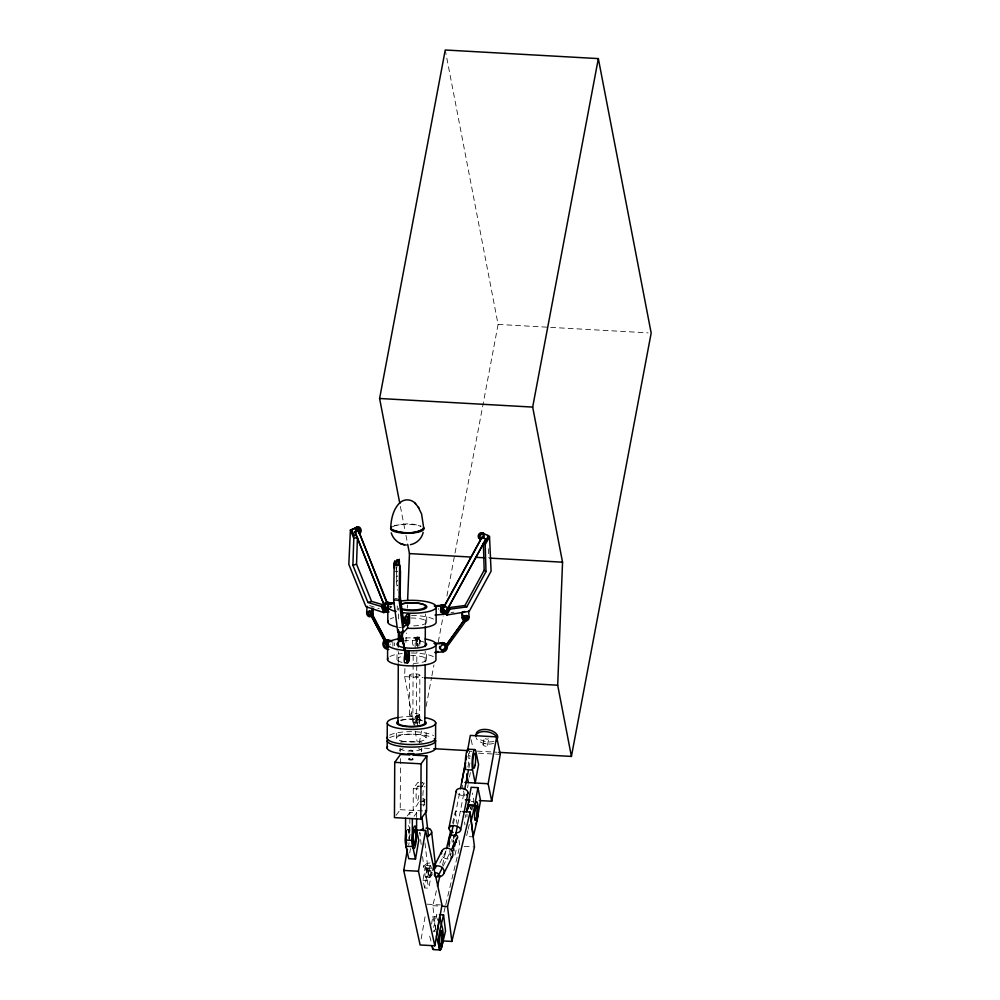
<?xml version="1.0" encoding="UTF-8"?>
<svg xmlns="http://www.w3.org/2000/svg" width="1000" height="1000" viewBox="0 0 1000 1000"><rect width="100%" height="100%" fill="white"/><g stroke="black" fill="none" stroke-linecap="round" stroke-linejoin="round"><path stroke-width="0.75" stroke-dasharray="5 3.75" d="M392.863 646.2L392.887 641.963M394.588 645.675L394.6 642.85M396.637 738.312L396.675 730.725M396.987 659.675L397.038 650.562M397.262 610.025L397.287 606.987A14.787 3.938 0.3 0 1 397.512 605.962M398.288 662.475L398.35 651.6M398.512 619L398.575 608.138M399.95 750.738L399.975 748.2M396.1 815.35L400.225 809.675L400.462 765.15M400.475 763.612L400.5 757.475M409.487 714.8L409.688 675.05M416.637 817.412L416.662 812.75L409.888 812.362L409.775 834.125A11.287 2.05 -86.8 0 1 409.45 839.963M416.625 717.15C426.225 718.238 412.938 729.762 416.337 717.55C418.312 718.075 416.75 726.05 412.825 722.675L413.2 651.787M413.225 645.625C409.125 634.362 421.238 634.6 416.912 645.7M418.625 782.75A11.287 2.05 -86.8 0 0 417.562 782.763L413.288 788.637L413.175 810.4L417.45 804.525A11.287 2.05 -86.8 0 0 418.525 801.6M415.125 647.975L415.175 639.5L416.838 637.212L419.425 637.362A4.4 0.8 -86.8 0 1 420.213 639.388A4.4 0.8 -86.8 0 1 419.8 644.688M414.775 726.625L414.825 718.15L416.488 715.863L419.075 716A4.4 0.8 -86.8 0 1 419.875 718.55A4.4 0.8 -86.8 0 1 419.25 724.038M416.825 638.612C427 640.562 412.512 651.325 416.838 637.212A4.4 0.8 -86.8 0 1 417.65 640.3A4.4 0.8 -86.8 0 1 416.788 645.688L419.375 645.825M416.213 722.987L416.875 651.862M417.362 726.762L417.413 718.288L419.075 716M417.713 648.112L417.762 639.65L419.425 637.362M419.663 715.013A5.1 1.35 0.3 0 0 412.287 713.688A5.1 1.35 0.3 0 0 411.763 716.025A5.1 1.35 0.3 0 0 419.663 715.013L419.862 675.263A5.1 1.35 0.3 0 0 412.5 673.938A5.1 1.35 0.3 0 0 411.975 676.275A5.1 1.35 0.3 0 0 419.862 675.263M421.725 750.8L421.737 748.263M424.237 801.312L424.225 804.9L420.8 809.6M425.15 662.087L425.2 651.225M425.337 624.825L425.4 613.962M426.125 737.9L426.163 730.312M426.475 659.25L426.512 651.663M426.7 621.75L426.737 614.163M413.95 725.1L404.613 676.612L404.975 667.262M405.962 642.35L406.337 633M407.312 608.088L407.438 604.975M431.575 924.112L432.775 916.587L436.838 916.825M409.288 838.713L410.087 834.188M409.725 852.913L410.475 848.575M424.65 887.938L422.95 880.238L424.988 868.637A6.975 1.262 -86.8 0 1 426.85 866.688A6.975 1.262 -86.8 0 1 426.675 876.338L424.65 887.938L428.825 888.175L430.863 876.575A6.975 1.262 -86.8 0 0 431.037 866.925A6.975 1.262 -86.8 0 0 429.175 868.875L427.137 880.475L428.825 888.175M421.163 938.925L425.662 913.263M467.575 787.675L468.137 784.65M469.513 777.1L470.337 772.562M483.062 744.525L484.35 737.45A2.263 1.262 10.3 0 0 484.888 738.438M471.987 810.163L473.013 804.488M473.275 803.075L473.787 800.238L472.325 793.037M487.525 745.275L488.812 738.2M419.2 743.225L421.512 730.95M426.125 706.413L431.625 677.262M431.912 675.725L433.938 664.987M438.275 641.975L443.188 615.9M446.938 595.95L454.75 554.538M455.037 553L498.1 324.425L445.55 51.537M453.425 824.025L459.8 791.888M457.675 824.6L464.35 790.925M468.913 767.962L470.125 761.85M396.3 569.538L397.125 566M465.1 817.663L465.788 814.775M467.812 830.725L466.45 836.513L471.863 836.825M468.162 829.275L469.525 823.475M435.825 929.975L432.8 905.7L436.4 890.713M442.5 865.212L446.087 850.225M452.55 823.238L455.425 811.237L461.3 811.562M450.425 856.237L451.087 853.45M433.675 927.438L436.763 914.5L437.5 920.35M454.938 855.088L456.938 846.712M443.975 912.113L445.412 906.112M445.763 904.613L459.762 846.137L458.825 838.55M439.862 863.1L446.725 849.55M443.125 866.175L449.975 852.625M416.95 637.987L413.3 638.038M412.825 722.675L416.512 722.75M420.913 787.837L424.338 783.138A11.287 2.05 -86.8 0 1 424.888 782.75L422.175 782.6M407.312 815.888L409.888 812.362M414.087 816.275L416.662 812.75M419.562 638.65L419.237 644.538M416.65 644.388L416.975 638.513M419.212 717.3L418.888 723.188M426.987 863.725L425.725 864.4A5.85 3.887 -6.2 0 0 424.487 869.175L425.375 869.95A5.987 3.975 -6.2 0 0 432.488 870.35A5.85 5.275 25.7 0 0 432.512 871.688M488.425 738.775L488.038 738.975A2.263 1.262 10.3 0 1 485.312 738.713M392.35 526.775L394.675 525.837A16.575 4.412 0.3 0 1 420.925 526.388M394.225 525.513L406.375 523.85L414.162 524.288L420.938 526.1M411.987 751.287C415.925 749.875 405.712 749.862 409.725 751.287M451.025 612.612L454.012 612.125M498.1 324.425L549.125 327.287M550.675 327.375L648.088 332.85M395.012 571.175L397.738 571.337M394.688 598.513L397.413 598.663M417.05 637.062L419.637 637.2M415.175 639.5L417.762 639.65M404.613 676.612L423.162 677.65M416.7 715.713L419.288 715.85M414.825 718.15L417.413 718.288M424.513 748.175L432.238 748.612M477.088 751.125L497.188 752.262M471.838 751.375L469.137 751.225L470.012 755.537M478.562 753.175L494.062 754.05M495.613 754.137L500.262 754.4M420.275 782.913L424.338 783.138M417.912 786.087L424.688 786.462M413.288 788.637L418.7 788.938M471.163 801.413L473.875 801.562M419.812 801.35L423.875 801.575M420.163 804.675L424.225 804.9A11.287 2.05 -86.8 0 0 424.775 803.775M400.225 809.675L426.575 811.15M464.175 846.388L474.475 846.963M426.287 865.55L430.475 865.775M426.138 867.837A4.675 0.85 -86.8 0 1 426.4 875.075A4.675 0.85 -86.8 0 1 424.963 874.562A4.675 0.85 -86.8 0 1 426.138 867.837L430.325 868.075A4.675 0.85 -86.8 0 1 430.588 875.312L430.863 876.575L426.675 876.338M424.988 868.637L429.175 868.875M425.525 877.15L429.712 877.387M422.95 880.238L427.137 880.475M427.25 904.2L440.487 904.938M432.8 905.7L440.163 906.112M369.575 605.575L379.188 608.763M418.488 748.737L420.225 749.35A10.888 2.9 0.3 0 1 420.312 752.237M457.912 793.825L459.113 794.538A5.987 3.513 10.9 0 0 464.975 795.325M442.725 856.562L443.825 857.625M432.775 916.587L435.725 927.825A11.287 2.05 -86.8 0 1 436.05 929.613M429.675 936.137L431.138 941.75M409.862 830.212L409.263 827.438A11.287 2.05 -86.8 0 0 407.25 826.737M471.225 739.788L472.713 747.087M462.388 785.175L463.288 789.55M463.587 791.012L464.787 796.85M400.387 506.45L404.775 529.263M405.95 535.35L407.713 544.462M415.112 731.162L417.163 741.762M396.175 567.188L397.438 576.4M396.163 571.763L397.425 580.975M396.275 576.487L397.537 585.7M396.262 581.062L397.525 590.275M464.6 822.013L464.963 824.912M455.425 811.237L456.925 823.375M451.875 839.388L452.225 842.225M449.712 850.575L450.25 854.825M422.775 798.238A2.138 1.425 -6.2 0 1 424.263 799.562L424.988 805.763M432.113 867.625L432.475 870.725M424.975 843.012L428.537 873.95M421.2 844.525L419.8 832.412A5.85 3.887 -6.2 0 0 420.475 834.35L421.362 835.138A5.987 3.975 -6.2 0 0 422.55 835.725M422.6 856.637L423.812 867.225M488.325 548.763L488.738 557.775M389.575 737.725A24.238 6.45 0.3 0 1 431.438 737.138M400.487 742.087A24.238 6.45 0.3 0 1 421.925 742.163M432.488 874.538A2.138 1.425 -6.2 0 1 429.25 875.025A2.138 1.425 -6.2 0 1 429.387 872.825A2.138 1.425 -6.2 0 1 432.587 873.112M427.013 863.612A5.987 3.975 -6.2 0 1 430 862.987M424.263 799.562A2.138 1.425 -6.2 0 1 422.6 801M448.162 858.938A5.987 5.387 25.7 0 1 443.825 857.613M469.938 758.2A2.138 1.262 10.9 0 1 468.862 758.238M468.95 755.7A2.138 1.262 10.9 0 1 470.438 756.275M407.362 830.062A7.562 1.375 -86.8 0 1 408.963 837.3M421.388 749.013A10.888 2.9 0.3 0 1 403.212 750.25L401.463 749.65A10.888 2.9 0.3 0 1 400.363 748.95M400.35 751.488A10.888 2.9 0.3 0 1 403.088 748.7M438.663 609.412A3.325 3.025 -52.2 0 1 438.562 608.6M391.637 606.4A3.325 2.425 73.2 0 1 391.712 607.25M390.825 606.487A2.225 1.625 73.2 0 1 390.825 607.6M390.075 605.962A3.325 2.425 73.2 0 1 390.412 607.65M390.1 643.888A2.95 2.15 73.2 0 1 390.175 644.638M389.938 656.538A24.238 6.45 0.3 0 1 402.337 653.475M411.275 653.012A24.238 6.45 0.3 0 1 433.862 656.938M405.4 638.038A24.238 6.45 0.3 0 1 422.413 638.538M403.525 640.987A14.787 3.938 0.3 0 1 424.062 642.138M410.688 655.537A14.787 3.938 0.3 0 1 426.512 659.6A14.787 3.938 0.3 0 1 410.2 663.363M402.05 662.387A14.787 3.938 0.3 0 1 400.562 656.838M401.238 720.425A13.462 3.588 0.3 0 1 422.562 720.875M416.488 715.863A4.4 0.8 -86.8 0 1 417.287 718.413A4.4 0.8 -86.8 0 1 416.662 723.888M389.588 735.188A24.238 6.45 0.3 0 1 411.775 731.663A24.238 6.45 0.3 0 1 433.512 735.588M397.887 717.525A24.238 6.45 0.3 0 1 422.062 717.188M400.3 720.3A14.787 3.938 0.3 0 1 421.15 720.013M390.312 606.375A2.95 2.15 73.2 0 1 390.312 607.85M401.35 627.7A24.238 6.45 0.3 0 1 398.6 627.275M390.15 619.025A24.238 6.45 0.3 0 1 393.638 617.638M411.488 615.5A24.238 6.45 0.3 0 1 434.075 619.438M410.9 618.025A14.787 3.938 0.3 0 1 426.725 622.087A14.787 3.938 0.3 0 1 410.425 625.862M424.963 799.35A7.562 1.375 -86.8 0 1 422.85 795.987A7.562 1.375 -86.8 0 1 425.025 786.725M418.725 795.575A7.562 1.375 -86.8 0 1 416.55 800.487A7.562 1.375 -86.8 0 1 416.613 789.325A7.562 1.375 -86.8 0 1 418.762 788.288M407.663 829.775A7.562 1.375 -86.8 0 1 408.85 839.013M409.1 842.688A11.287 2.05 -86.8 0 1 408.65 845.025M493.963 741.213A10.888 6.062 10.3 0 1 478.787 738.637M493.575 743.363A10.888 6.062 10.3 0 1 476 737.625M468.312 753.35A7.562 1.375 -86.8 0 1 468.837 760.125A7.562 1.375 -86.8 0 1 467.663 767.3M466.987 816.95A11.287 2.05 -86.8 0 1 466.975 814.15M470.525 809.025A7.562 1.375 -86.8 0 0 470.425 807.362A7.562 1.375 -86.8 0 1 470.588 808.838M471.275 806.975A11.287 2.05 -86.8 0 1 471.337 809.7M430.588 875.312A4.675 0.85 -86.8 0 1 429.137 874.8A4.675 0.85 -86.8 0 1 430.325 868.075M433.663 931.775A7.562 1.375 -86.8 0 1 435.037 931.838M433.837 931.062A7.562 1.375 -86.8 0 1 434.913 930.3M453.275 841.612A6.975 1.262 -86.8 0 1 453.413 839.812M453.65 842.837A4.675 0.85 -86.8 0 1 453.787 840.425M483.837 743.75L483.45 743.95A2.263 1.262 10.3 0 0 483.8 745.662A2.263 1.262 10.3 0 0 486.737 746.05L487.137 745.85A2.263 1.262 10.3 0 0 486.788 744.15A2.263 1.262 10.3 0 0 483.837 743.75M420.913 525.85L420.913 525.85M401.7 741.038A14.787 3.938 0.3 0 0 425.9 738.925A14.787 3.938 0.3 0 0 406.55 734.375A14.787 3.938 0.3 0 0 401.7 741.038"/><path stroke-width="1.5" d="M386.238 641.8L386.25 640.4L387.975 639.875L391.95 640.812M386.45 604.288L386.463 602.888L388.188 602.362L393.5 603.625M387.562 659.8L387.638 644.625M387.163 748.25L387.2 740.987M387.212 738.45L387.287 723.275M387.775 622.3L387.863 607.112M409.812 754.925L400.513 754.4L394.738 762.35L394.45 817.613L420.788 819.1L426.575 811.15L426.863 755.888L412.912 755.1M397.975 723.012L398.288 664.025M398.375 646.95L398.462 629.862M406.512 847.962A11.287 2.05 -86.8 0 1 405.487 840L405.6 818.238M407.675 655.837L407.5 661.612L407.688 654.438L409.35 652.15L406.763 652.013L405.1 654.3A4.4 0.8 -86.8 0 0 404.237 659.675A4.4 0.8 -86.8 0 0 405.05 662.763L407.638 662.913L409.3 660.625L409.35 652.15M407.887 618.325L407.713 624.113L407.9 616.938L409.562 614.637L406.975 614.5L405.312 616.788A4.4 0.8 -86.8 0 0 404.475 623.225M409.562 614.637L409.525 623.112L407.85 625.4A4.4 0.8 -86.8 0 1 407.038 622.312A4.4 0.8 -86.8 0 1 407.9 616.938L405.312 616.788M412.375 818.625L412.262 840.387A11.287 2.05 -86.8 0 0 414.35 848.325A11.287 2.05 -86.8 0 0 416.55 834.513L416.625 818.962M420.788 819.1L421.075 763.825L426.863 755.888M425.138 665.2L424.837 722.638A13.462 3.588 0.3 0 1 410.6 726.4A13.462 3.588 0.3 0 1 398.188 722.087M425.225 646.562L425.337 626.388M435.988 643.938L435.913 659.125A24.238 6.45 0.3 0 1 410.288 665.888A24.238 6.45 0.3 0 1 387.938 658.125M435.538 740.312L435.5 747.575A24.238 6.45 0.3 0 1 409.888 754.338A24.238 6.45 0.3 0 1 387.537 746.575M435.637 722.588L435.562 737.763A24.238 6.45 0.3 0 1 409.938 744.538A24.238 6.45 0.3 0 1 387.587 736.775M436.2 606.438L436.125 621.613A24.238 6.45 0.3 0 1 407.362 628.263M442.325 644.1L442.325 642.7L434.025 643.425M407.125 623.387L407.738 628.088L403.263 632.537L397.8 632.225L393.663 599.938L394.188 564.763L399.65 565.062L400.462 571.487L400.138 598.812L403.775 627.212L407.125 623.387L403.038 623.15M403.263 632.537L399.113 600.25L399.65 565.062M400.487 640.1L399.862 641.538L399.588 632.325M401.413 638.962L401.55 632.438L402.8 631.188L401.987 641.6L401.413 638.962L399.462 638.85M383.725 605.688L381.3 606.425L367.95 602.5L352.9 565.275L353.8 538.387L350.4 529.975L354.038 528.875M384.938 605.325L371.587 601.4L356.538 564.188L357.438 537.288L353.8 538.387M407.625 600.3L409.462 553.587L407.713 544.462M498.738 752.35L571.413 756.425L557.688 685.212L562.55 562.188L532.675 407.088L598.337 58.6L445.25 50L379.6 398.488L399.8 503.413M350.4 529.975L348.825 564.35L365.938 606.675L383.8 612.6L387.438 611.5M373.312 608.862L372.987 613.9L371.675 614.3A3.325 2.425 73.2 0 1 368.963 616.625A3.325 2.425 73.2 0 1 366.662 612.638L367.075 606.337M371.675 614.3L372.088 607.987M390.675 528.562C391.012 519.637 392.875 510.1 399.188 503.4M404.762 620.275L404.9 619.562M399.75 637.5L400.238 636.013L400.5 637.263M439.387 947.75L436.45 936.525L439.55 916.975L442.5 928.213A11.287 2.05 -86.8 0 1 442.413 943.6A11.287 2.05 -86.8 0 1 439.387 947.75L439.9 944.525M416.763 829.987L425.588 830.487L441.962 905.025L434.825 945.788L420.112 944.963L403.738 870.425L407.438 849.287M415.487 830.925L416.037 827.825A11.287 2.05 -86.8 0 0 413.025 830.975A11.287 2.05 -86.8 0 0 412.75 846.6L415.487 859.075L408.713 858.688L405.962 846.225A11.287 2.05 -86.8 0 1 406.238 830.6M415.487 859.075L418.775 840.288L416.037 827.825M434.825 945.788L418.45 871.25L425.588 830.487M461.8 782.25L465.375 762.613M465.925 759.587L466.475 756.562M467.3 752.038L470.325 735.413L496.675 736.888L500.262 754.4L491.725 801.237L479.325 800.55M467.113 811.2A11.287 2.05 -86.8 0 1 467.775 805.725L471.138 787.275L477.912 787.663L480.575 800.612L477.212 819.062A11.287 2.05 -86.8 0 1 476.725 821.225M477.912 787.663L474.562 806.1L467.775 805.725M491.725 801.237L488.137 783.737L496.675 736.888M571.413 756.425L651.175 333.025L598.337 58.6M405.988 659.137L402.362 637.7L406.562 660.688M406.262 659.15L402.638 637.712M396.812 561.375L397.225 560.262L397.512 561.362M399.363 564.938L399.25 559.275L397.663 564.963M404.837 619.738L405.25 618.625L405.5 619.275M406.887 619.388L406.962 623.188L407.45 619.388M448.862 828.45L456.262 791.125M451.3 834.737L453.125 825.562M460.4 788.825L465.562 762.8M455.55 835.312L457.375 826.125M464.663 789.4L468.3 771.025M460.613 830.037L468.013 792.712M400.35 639.475L400.05 640.413L399.7 639.688M423.162 532.413C421.85 538.575 416.55 543.55 410.375 544.7M394.575 568.775L393.938 564.163L394.675 561.013L395.962 565.65M395.325 561.05L393.938 564.163M395.7 564.85L397.562 559.6M402.6 622.562L403.35 619.412L399.55 591.763M405.45 617.638L403.713 623.212L405.675 623.325L406.225 620.962M466.463 811.875L468.175 804.638L474.963 805.013A11.287 2.05 -86.8 0 1 477.863 805.025A11.287 2.05 -86.8 0 1 476.987 820.962L473.225 836.9L471.188 820.95L474.963 805.013M437.475 886.213L439.988 875.713M446.45 848.725L450.75 830.725M443.537 914.887L445.55 930.962L441.763 946.762A11.287 2.05 -86.8 0 1 438.875 946.625A11.287 2.05 -86.8 0 1 439.762 930.688L443.537 914.887L439.475 914.663M443.038 940.938L451.863 941.425L447.512 906.525L470.125 812.062L462.775 811.65M451.863 941.425L474.475 846.963L470.125 812.062M404.8 656.45L405.475 655.987M434.913 864.837L441.838 851.15M438.325 875.65L442.438 867.525M451.35 849.912L457.512 837.725M443.725 873.688L452.725 855.9M443.425 606.875L443.288 605.413A3.325 3.025 -52.2 0 0 440.15 605.675M483.075 534.487L482.95 533.025A3.325 3.025 -52.2 0 0 478.65 534.575A3.325 3.025 -52.2 0 0 479.775 538.85L480.425 539.35A3.325 3.025 -52.2 0 1 479.3 535.075A3.325 3.025 -52.2 0 1 483.6 533.525M488.375 535.75L485.2 541.587L485.85 542.087L489.025 536.263L482.95 533.025M446.2 614.475L449.375 608.638M445.062 613.587L446.875 615L450.062 609.138L466.775 606.912L486 571.613L485.188 544.625L489.525 536.65L487.713 535.237M450.062 609.138L448.25 607.737L464.963 605.5L484.175 570.212L483.375 543.225L485.188 544.625M442.312 609.6L481.975 537.212L485.825 539.212L446.163 611.6L442.525 609.775L481.975 537.212M466.337 617.075L445.6 646L466.337 617.075L467.85 618.15L446.925 646.925M391.45 526.825L390.9 528.925C400.262 534.025 414.95 534.738 423.725 528.562A16.575 4.412 0.3 0 1 406.213 533.188A16.575 4.412 0.3 0 1 390.925 527.875M412.975 839.412A7.562 1.375 -86.8 0 0 415.087 842.775A7.562 1.375 -86.8 0 0 415.163 830.15A7.562 1.375 -86.8 0 0 412.975 839.412L412.262 840.387L405.487 840M450.938 858.012L451.987 857.075M391.213 527.15L390.725 528.488L391.812 529.725M370.613 614.6L386.987 645.588L370.613 614.6L371.95 613.688M386.8 645.65L388.137 644.725L372.65 615.037M405.45 618.088L404.925 619.275L404.825 618.5M399.875 502.85C404.15 498.488 411.812 499 415.588 503.738M466.213 794.938L467.175 794.338M449.712 826.812L450.662 826.225M421.712 829.575L422.975 828.913M359.875 533.15A3.325 2.425 73.2 0 0 360.825 528.987A3.325 2.425 73.2 0 0 357.4 527L351.725 529.575L354.2 535.725L355.513 535.325M353.025 529.188L357.4 527L357.812 528.013M354.913 531.8L385.475 608.387L354.913 531.8L358.275 530.212L387.688 603.9M354.2 535.725L356.388 534.625M388.038 610.675L384.762 612.3L382.287 606.163L384.462 605.075M385.475 608.387L388.837 606.8M352.9 565.275L356.538 564.188M367.95 602.5L371.587 601.4M382.287 606.163L383.587 605.763M366.662 612.638L367.975 612.238M358.275 530.212L388.4 606.925M388.137 644.725L372.463 615.087M409.65 758.587C406 759.638 414.35 760.462 412.575 758.763M464.888 611.487L462.375 611.9L462.812 618.25A3.325 3.025 -52.2 0 0 466.163 620.913A3.325 3.025 -52.2 0 0 469.087 617.225L468.65 610.875M446.875 615L469.237 611.337L491.087 571.188L489.525 536.65M463.85 618.088L462.163 617.75L461.812 612.663M442.55 605.188L434.237 605.913L435.1 606.575L443.413 605.862A4.4 4 -52.2 0 1 445.475 606.237A4.4 4 -52.2 0 0 442.55 605.188L443.413 605.862M435.05 615.05L443.363 614.325A4.4 4 -52.2 0 0 447.4 608.65M434.888 644.087L443.188 643.363A4.4 4 -52.2 0 1 447.325 647.237A4.4 4 -52.2 0 1 443.15 651.838L434.837 652.562M435.363 651.775L438.137 651.538M402.7 619.375L403.35 619.412M379.6 398.488L532.675 407.088M409.462 553.587L471.312 557.062M475.95 557.325L485.238 557.85M489.875 558.112L562.55 562.188M398.762 560.25L396.812 560.138L396.9 560.913M393.663 599.938L399.113 600.25M405.1 654.3L407.688 654.438A4.4 0.8 -86.8 0 0 406.825 659.825A4.4 0.8 -86.8 0 0 407.638 662.913M424.712 677.738L557.688 685.212M468.25 749.212L475.025 749.6M433.787 748.7L467.812 750.612M394.738 762.35L421.075 763.825M467.125 769.75L472.55 770.05L475.2 783.012L478.562 764.562L475.913 751.6A11.287 2.05 -86.8 0 0 472.9 754.35A11.287 2.05 -86.8 0 0 472.55 770.05M464.9 782.425L488.137 783.737M465.375 799.762L470.025 800.025M405.962 846.225L412.75 846.6M403.738 870.425L418.45 871.25M441.637 906.2L447.512 906.525M440.125 950L433.35 949.625A11.287 2.05 -86.8 0 1 432.088 946.25M406.325 545.05C399.35 544.65 393.212 539.525 391.225 532.863M391.775 604.138L386.463 602.888A4.4 3.2 73.2 0 0 383.113 606.35A4.4 3.2 73.2 0 0 386.413 611.362L389.075 611.987M391.562 641.65L386.25 640.4A4.4 3.2 73.2 0 0 382.9 643.85A4.4 3.2 73.2 0 0 386.2 648.875L388.85 649.5M400.288 543.538L404.325 544.788M372.15 613.625L372.987 613.9A3.325 2.425 73.2 0 1 370.275 616.225M443.288 605.413L448.725 608.138M393.113 530.425C402.688 533.263 414.538 534.325 423.45 529.163L423.587 527.863M450.513 831.15L451.712 831.862A5.987 3.513 10.9 0 0 453.113 832.4M484.175 570.212L486 571.613M464.963 605.5L466.775 606.912M468.438 616.725L469.087 617.225M443.363 614.325L442.5 613.663A4.4 4 -52.2 0 0 443.575 613.425M443.188 643.363L442.325 642.7A4.4 4 -52.2 0 1 446.325 645.487M442.287 651.175L443.15 651.838M485.825 539.212L446.163 611.6M430.075 829.312L430.962 830.1A5.85 3.887 -6.2 0 1 429.738 834.875L428.475 835.537A5.987 3.975 -6.2 0 1 427.025 835.975M434.087 864.125L434.975 864.912A5.85 3.887 -6.2 0 1 433.75 869.688M451.838 850.487L450.737 849.438A5.987 5.387 25.7 0 0 443.625 849.038L442.575 849.975A5.85 5.275 25.7 0 0 441.512 853.913M418.375 507.375L421.587 514L423.725 528.1M415.163 503.175L418.988 508.175M381.3 606.425L383.8 612.6M466.662 773.988L468.425 782.625M402.362 637.7L406.275 657.613M423.537 527.575L423.738 528.638M399.538 596.337L399.95 599.412M400.588 604.012L401.012 607.087M401.438 610.163L401.85 613.237M399.438 599.525L399.862 602.6M401.55 614.888L401.975 617.95M394.188 564.763L394.525 567.325M468.175 804.638L468.512 807.262A7.562 1.375 -86.8 0 0 468.212 808.825M456.062 839.625L456.413 842.463M453.9 850.8L453.375 846.55A6.975 1.262 -86.8 0 1 453.25 845.1M439.762 930.688L440.087 933.337M431.637 832.038L435.65 866.85M425.513 810.4L428.55 836.688M422.125 818.263L423.55 830.638M434.275 738.65A24.238 6.45 0.3 0 1 413.088 747.087A24.238 6.45 0.3 0 1 387.575 739.312M420.9 830.425A5.85 3.887 -6.2 0 1 421.887 829.587M425.988 828.175A5.987 3.975 -6.2 0 1 430.112 829.188M434.387 873.938A2.138 1.925 25.7 0 1 437.6 873.3A2.138 1.925 25.7 0 1 437.663 876.425A2.138 1.925 25.7 0 1 434.425 875.425M434.625 866.825A5.987 5.387 25.7 0 1 441.737 867.212L442.837 868.275A5.85 5.275 25.7 0 1 442.987 874.862L441.938 875.8A5.987 5.387 25.7 0 1 437.65 876.637M451.65 850.487A5.85 5.275 25.7 0 1 451.812 857.075M455.225 834.9A2.138 1.925 25.7 0 1 456.4 838.725M451.65 835.462A2.138 1.262 10.9 0 1 453.7 835.413A2.138 1.262 10.9 0 1 455.175 836.513M450.688 831.162A5.85 3.438 10.9 0 1 449.888 826.825M456.15 832.812A5.987 3.513 10.9 0 0 458.812 832.262L459.775 831.663A5.85 3.438 10.9 0 0 458.963 827.337L457.762 826.625A5.987 3.513 10.9 0 0 450.637 826.112M467.788 793.587A5.85 3.438 10.9 0 0 466.375 790.013L465.175 789.3A5.987 3.513 10.9 0 0 458.062 788.9L457.113 789.488A5.85 3.438 10.9 0 0 456.438 792.062M406.512 843.125A7.562 1.375 -86.8 0 1 406.2 840.188M406.188 838.325A7.562 1.375 -86.8 0 1 406.438 834.425M413.738 753.575A10.888 2.9 0.3 0 1 408.1 753.562M466.675 615.487A2.225 2.025 -52.2 0 1 466.887 618.5M465.438 619.362A2.225 2.025 -52.2 0 1 463.55 618.6M463.4 616.475A2.225 2.025 -52.2 0 1 464.125 615.562M468.125 618.375A3.325 3.025 -52.2 0 1 467.675 619.125M467.05 619.725A3.325 3.025 -52.2 0 1 466.325 620.175M464.7 620.438A3.325 3.025 -52.2 0 1 462.163 617.75M481.463 538.562A2.225 2.025 -52.2 0 1 480.3 535.363A2.225 2.025 -52.2 0 1 483.75 535.062A2.225 2.025 -52.2 0 1 482.55 538.462M479.325 535.562A2.225 2.025 -52.2 0 1 482.575 534.075A2.225 2.025 -52.2 0 1 482.562 537.587A2.225 2.025 -52.2 0 1 479.325 536.675M443.188 605.662A3.325 3.025 -52.2 0 1 443.95 605.913M444.175 609.738A2.225 2.025 -52.2 0 1 440.525 610.062M440.538 607.913A2.225 2.025 -52.2 0 1 440.875 607.438M443.525 609.237A2.225 2.025 -52.2 0 1 440.637 610.275M369.637 615.9A3.325 2.425 73.2 0 1 368.562 614.712M371.562 614.963A2.225 1.625 73.2 0 1 368.875 613.362A2.225 1.625 73.2 0 1 370.613 610.962M357.438 531.312A2.225 1.625 73.2 0 1 358.65 527.925M356.475 532.125A2.225 1.625 73.2 0 1 355.962 528.913A2.225 1.625 73.2 0 1 358.425 529.075A2.225 1.625 73.2 0 1 358.512 532.263M356.087 527.4A3.325 2.425 73.2 0 1 359.513 529.375A3.325 2.425 73.2 0 1 358.575 533.538M388.562 603.413A3.325 2.425 73.2 0 1 389.212 603.45M388.35 608.325A2.225 1.625 73.2 0 1 387.512 606.263M388.312 609.225A2.225 1.625 73.2 0 1 386.262 607.225M444.363 650.425A4.4 4 -52.2 0 1 443.363 650.938M443.713 644.35A2.95 2.675 -52.2 0 1 444.825 647.913A2.95 2.675 -52.2 0 1 441.337 649.688A2.95 2.675 -52.2 0 1 439.625 646.438M388.512 646.988A2.95 2.15 73.2 0 1 385.887 644.712A2.95 2.15 73.2 0 1 386.85 641.388M385.087 641.312A4.4 3.2 73.2 0 1 387.975 639.875M425.163 638.962A24.238 6.45 0.3 0 1 430.125 648.6A24.238 6.45 0.3 0 1 393.688 648.475A24.238 6.45 0.3 0 1 398.237 638.875M425.788 643.062A14.787 3.938 0.3 0 1 410.925 648.213A14.787 3.938 0.3 0 1 398.512 642.5M401.838 604A13.462 3.588 0.3 0 1 420.825 603.725A13.462 3.588 0.3 0 1 422.188 608.787A13.462 3.588 0.3 0 1 403.188 609.05M424.812 717.613A24.238 6.45 0.3 0 1 429.775 727.25A24.238 6.45 0.3 0 1 393.338 727.125A24.238 6.45 0.3 0 1 397.887 717.525M425.438 721.712A14.787 3.938 0.3 0 1 410.575 726.85A14.787 3.938 0.3 0 1 398.162 721.15M446.675 609.062A4.4 4 -52.2 0 1 446.525 610.175M444.925 610.638A2.95 2.675 -52.2 0 1 440.55 611.6M446.075 610.588A2.95 2.675 -52.2 0 1 442.425 612.837A2.95 2.675 -52.2 0 1 440.875 609.113A2.95 2.675 -52.2 0 1 444.787 607.513M388.587 608.362A2.95 2.15 73.2 0 1 385.15 609.15A2.95 2.15 73.2 0 1 385.175 604.5A2.95 2.15 73.2 0 1 388.587 606.9M388.725 609.487A2.95 2.15 73.2 0 1 388.15 609.438M387.575 609.212A2.95 2.15 73.2 0 1 386.225 607.575M386.525 602.55A4.4 3.2 73.2 0 1 388.188 602.362M399.787 601.15A24.238 6.45 0.3 0 1 436.25 606.65A24.238 6.45 0.3 0 1 401.438 612.525M396.15 611.575A24.238 6.45 0.3 0 1 393.725 602.463M396.075 626.75A24.238 6.45 0.3 0 1 388.15 620.612M400.863 604.15A14.787 3.938 0.3 0 1 421.712 603.85A14.787 3.938 0.3 0 1 423.2 609.412A14.787 3.938 0.3 0 1 402.35 609.7M406.587 843.612A7.562 1.375 -86.8 0 1 406.238 840.85M406.25 837.087A7.562 1.375 -86.8 0 1 406.413 835.125M476.388 735.475A10.888 6.062 10.3 0 1 478.1 731.1L479.988 730.138A10.888 6.062 10.3 0 1 493.075 731.375A10.888 6.062 10.3 0 1 497.125 738.988M475.85 736.012A10.888 6.062 10.3 0 1 477.713 733.25L479.588 732.288A10.888 6.062 10.3 0 1 492.675 733.538A10.888 6.062 10.3 0 1 496.725 741.137M465.775 769.675A11.287 2.05 -86.8 0 1 465.925 755.225A11.287 2.05 -86.8 0 1 468.738 749.862M466.125 759.775A7.562 1.375 -86.8 0 1 466.562 756.1M468.212 807.862A7.562 1.375 -86.8 0 1 468.537 806.413M476.737 805.487A7.562 1.375 -86.8 0 1 477.013 806.4M477.2 807.738A7.562 1.375 -86.8 0 1 476.45 818.375A7.562 1.375 -86.8 0 1 474.562 817.425M474.55 811.912A7.562 1.375 -86.8 0 1 475.312 806.787M476.188 822.812A11.287 2.05 -86.8 0 1 475.637 823.688M468.7 802.837A11.287 2.05 -86.8 0 1 469.263 801.712M433.562 948.875A11.287 2.05 -86.8 0 1 432.612 947.375M453.638 838.138A6.975 1.262 -86.8 0 1 454.925 834.712M455.387 841.712A4.675 0.85 -86.8 0 1 454.5 846.188A4.675 0.85 -86.8 0 1 453.675 843.975M449.487 843.737A4.675 0.85 -86.8 0 1 449.513 841.4M449.938 838.112A4.675 0.85 -86.8 0 1 450.613 836.775M449.188 846.312A6.975 1.262 -86.8 0 1 449.588 837.15A6.975 1.262 -86.8 0 1 451.325 835.438M398.663 562.6C399.162 569.3 399.875 555.862 398.663 562.6M401.65 638.175C401.987 645.238 402.975 631.85 401.65 638.175M415.312 841.388A7.562 1.375 -86.8 0 0 414.888 829.675A7.562 1.375 -86.8 0 0 412.975 840.575A7.562 1.375 -86.8 0 0 415.312 841.388M466.637 619.712A2.225 2.025 -52.2 0 0 467.325 615.988A2.225 2.025 -52.2 0 0 463.888 617.525A2.225 2.025 -52.2 0 0 466.637 619.712M367.587 612.388A2.225 1.625 73.2 0 0 369.475 615.65A2.225 1.625 73.2 0 0 370.45 612.362A2.225 1.625 73.2 0 0 367.587 612.388M443.875 650.275A2.95 2.675 -52.2 0 0 445.15 645.425A2.95 2.675 -52.2 0 0 440.487 647.1A2.95 2.675 -52.2 0 0 443.875 650.275M384.075 643.388A2.95 2.15 73.2 0 0 386.788 647.513A2.95 2.15 73.2 0 0 387.8 643A2.95 2.15 73.2 0 0 384.075 643.388M475.112 765.163A7.562 1.375 -86.8 0 0 474.762 753.3A7.562 1.375 -86.8 0 0 472.812 764.013A7.562 1.375 -86.8 0 0 475.112 765.163M476.65 818.325A7.562 1.375 -86.8 0 0 476.725 805.688A7.562 1.375 -86.8 0 0 474.538 814.938A7.562 1.375 -86.8 0 0 476.65 818.325M441.438 944.112A7.562 1.375 -86.8 0 0 441.525 931.45A7.562 1.375 -86.8 0 0 439.325 940.625A7.562 1.375 -86.8 0 0 441.438 944.112M441.625 943.312A7.562 1.375 -86.8 0 0 441.7 930.688A7.562 1.375 -86.8 0 0 439.513 939.95A7.562 1.375 -86.8 0 0 441.625 943.312"/></g></svg>
